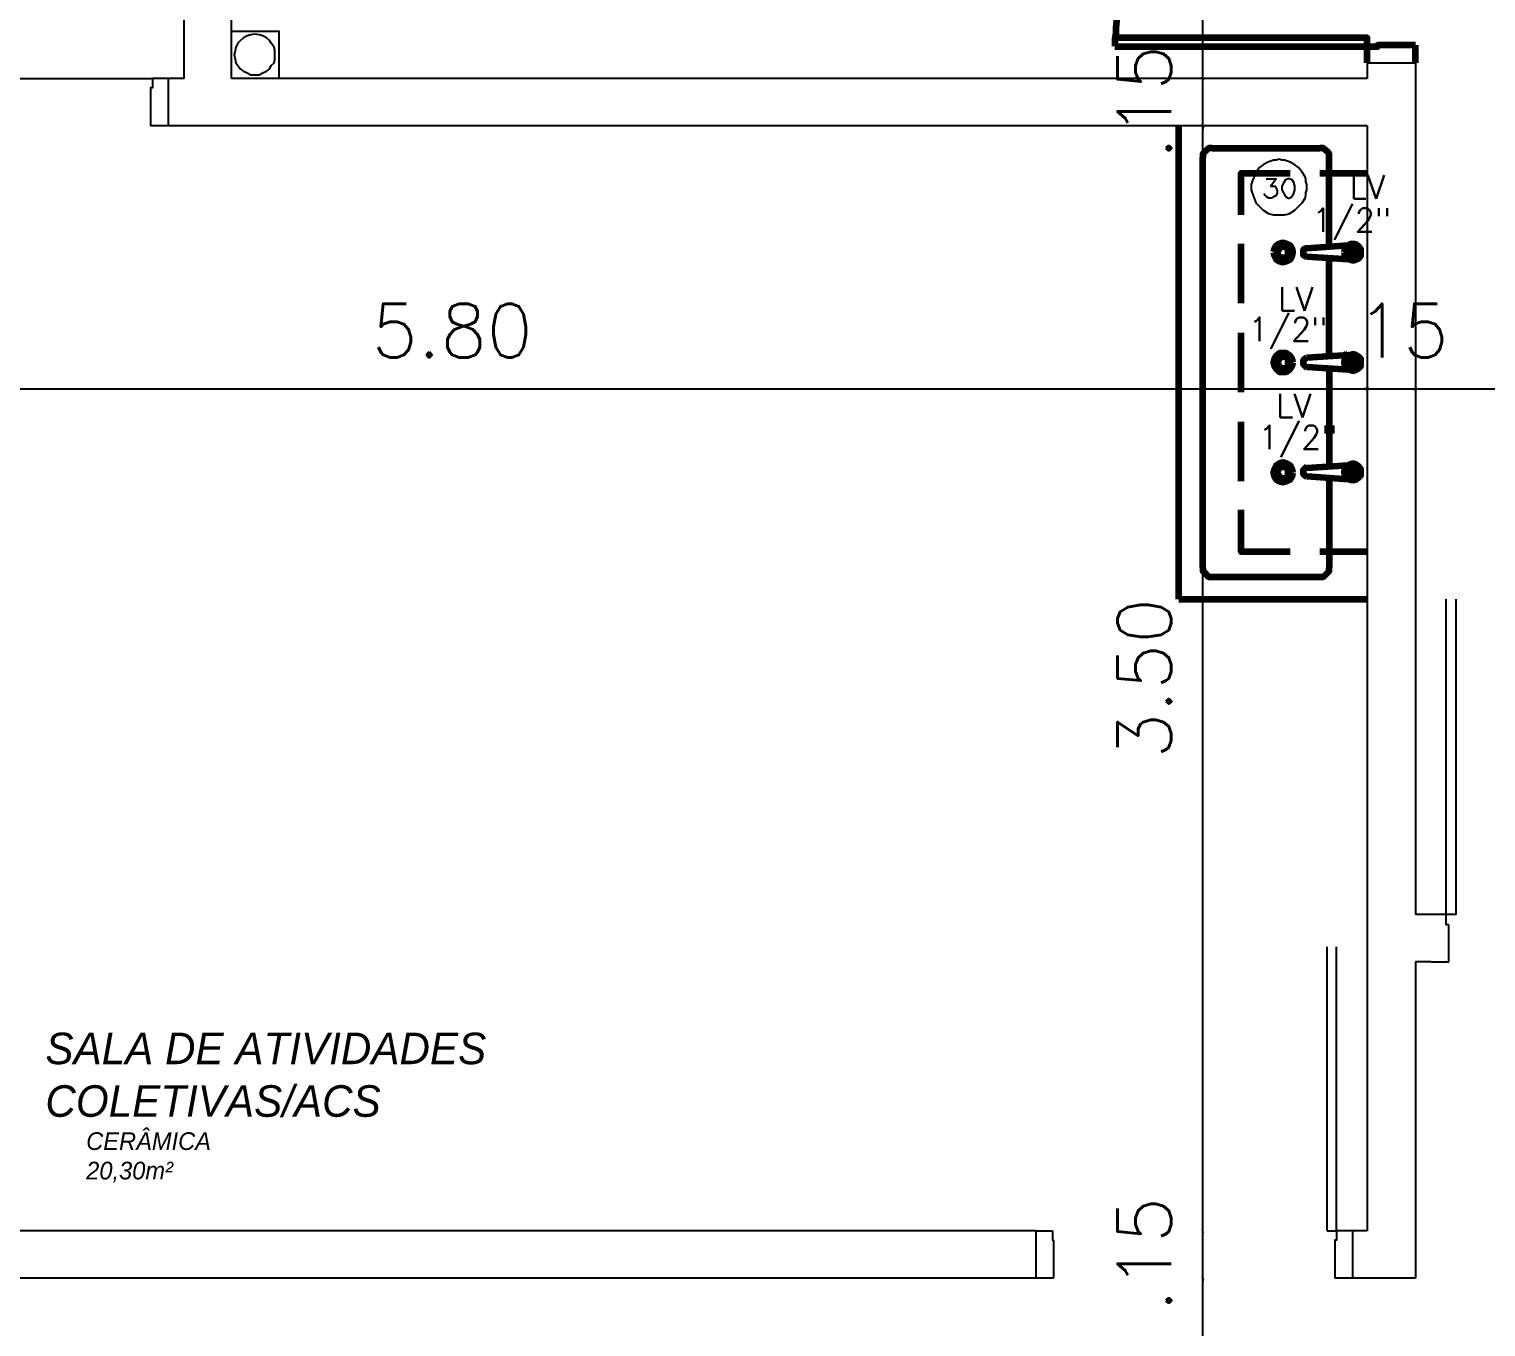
# Model space of a CAD drawing. Header units: millimetres. Extents: x 2273 to 2522, y 1034 to 1187.
# Drawn here: x 2481.88 to 2486.497, y 1110.625 to 1114.739 of the extents above; entities that cross this region are included whole.
import ezdxf

# ---------------------------------------------------------------- set-up
doc = ezdxf.new("R2010")
doc.units = ezdxf.units.MM
doc.layers.add('COTA', color=8, linetype='Continuous')
doc.layers.add('LAYER8', color=8, linetype='Continuous')
doc.layers.add('PAREDES', color=4, linetype='Continuous', lineweight=100)
doc.styles.add('Romans', font='romans.shx')
doc.styles.get("Standard").update_dxf_attribs({"font": 'arial.ttf'})
doc.dimstyles.new('COTA50', dxfattribs={"dimtxt": 0.17, "dimasz": 0.01, "dimexe": 0.05, "dimexo": 0.95, "dimgap": 0.1, "dimtad": 1, "dimzin": 4, "dimdsep": 46, "dimtxsty": 'Romans', "dimblk": 'ARCHTICK', "dimcen": -0.3, "dimdle": 0.05, "dimse1": 1, "dimse2": 1, "dimclrd": 2, "dimclre": 3, "dimclrt": 3, "dimadec": 0, "dimazin": 0, "dimtfac": 1, "dimtix": 1, "dimtmove": 2, "dimatfit": 1, "dimldrblk": 'USERTICK', "dimfxl": 0.05, "dimtolj": 1, "dimtzin": 4, "dimlwd": -1, "dimarcsym": 0})

# ---------------------------------------------------------------- blocks, each defined once
blk = doc.blocks.new('PIA')
at = {"layer": 'PAREDES', "color": 0, "linetype": 'Continuous'}
for points in [[(73.1534, 157.4363), (73.1534, 158.9363)], [(73.2593, 158.8657), (73.2475, 158.8657), (73.2387, 158.8569), (73.2299, 158.848), (73.2299, 158.8363)], [(73.2299, 157.5363), (73.2299, 158.8363)], [(73.2593, 158.8657), (73.6005, 158.8657)], [(73.6299, 158.8363), (73.6299, 158.848), (73.6211, 158.8569), (73.6123, 158.8657), (73.6005, 158.8657)], [(73.6299, 158.5539), (73.6299, 158.8363)], [(73.3505, 158.6539), (73.3505, 158.7863), (73.5064, 158.7863)], [(73.6005, 158.7863), (73.7505, 158.7863)], [(73.3505, 158.3745), (73.3505, 158.5627)], [(73.4534, 158.5363), (73.4564, 158.5245), (73.4623, 158.5127), (73.4711, 158.5069), (73.4828, 158.5039), (73.4946, 158.5069), (73.5064, 158.5127), (73.5123, 158.5245), (73.5152, 158.5363), (73.5123, 158.548), (73.5064, 158.5569), (73.4946, 158.5627), (73.4828, 158.5657), (73.4711, 158.5627), (73.4623, 158.5569), (73.4564, 158.548), (73.4534, 158.5363)], [(73.4652, 158.5363), (73.4681, 158.5275), (73.4711, 158.5216), (73.477, 158.5186), (73.4828, 158.5186), (73.4917, 158.5186), (73.4975, 158.5216), (73.5005, 158.5275), (73.5005, 158.5363), (73.5005, 158.5422), (73.4975, 158.548), (73.4917, 158.551), (73.4828, 158.5539), (73.477, 158.551), (73.4711, 158.548), (73.4681, 158.5422), (73.4652, 158.5363)], [(73.5593, 158.548), (73.5534, 158.548), (73.5475, 158.5422), (73.5475, 158.5363), (73.5475, 158.5275), (73.5534, 158.5245), (73.5593, 158.5216)], [(73.6917, 158.5569), (73.5593, 158.548)], [(73.677, 158.5363), (73.6799, 158.5245), (73.6858, 158.5157), (73.6946, 158.5127), (73.7034, 158.5098), (73.7152, 158.5127), (73.724, 158.5157), (73.7299, 158.5245), (73.7299, 158.5363), (73.7299, 158.5451), (73.724, 158.5539), (73.7152, 158.5598), (73.7034, 158.5627), (73.6946, 158.5598), (73.6858, 158.5539), (73.6799, 158.5451), (73.677, 158.5363)], [(73.6799, 158.551), (73.6917, 158.5451), (73.7034, 158.5422), (73.7152, 158.5451), (73.727, 158.551)], [(73.6917, 158.5127), (73.5593, 158.5216)], [(73.6299, 158.2039), (73.6299, 158.5186)], [(73.727, 158.5216), (73.7152, 158.5275), (73.7034, 158.5304), (73.6917, 158.5275), (73.6799, 158.5216)], [(73.6917, 158.5127), (73.6917, 158.5127)], [(73.3505, 158.0922), (73.3505, 158.2804)], [(73.5152, 158.1863), (73.5123, 158.198), (73.5064, 158.2069), (73.4946, 158.2157), (73.4828, 158.2157), (73.4711, 158.2157), (73.4623, 158.2069), (73.4564, 158.198), (73.4534, 158.1863), (73.4564, 158.1745), (73.4623, 158.1657), (73.4711, 158.1569), (73.4828, 158.1569), (73.4946, 158.1569), (73.5064, 158.1657), (73.5123, 158.1745), (73.5152, 158.1863)], [(73.5005, 158.1863), (73.5005, 158.1922), (73.4975, 158.198), (73.4917, 158.2039), (73.4828, 158.2039), (73.477, 158.2039), (73.4711, 158.198), (73.4681, 158.1922), (73.4652, 158.1863), (73.4681, 158.1804), (73.4711, 158.1745), (73.477, 158.1686), (73.4828, 158.1686), (73.4917, 158.1686), (73.4975, 158.1745), (73.5005, 158.1804), (73.5005, 158.1863)], [(73.5593, 158.201), (73.5534, 158.198), (73.5475, 158.1922), (73.5475, 158.1863), (73.5475, 158.1804), (73.5534, 158.1745), (73.5593, 158.1716)], [(73.6917, 158.2098), (73.5593, 158.201)], [(73.7299, 158.1863), (73.7299, 158.198), (73.724, 158.2039), (73.7152, 158.2098), (73.7034, 158.2127), (73.6946, 158.2098), (73.6858, 158.2039), (73.6799, 158.198), (73.677, 158.1863), (73.6799, 158.1745), (73.6858, 158.1686), (73.6946, 158.1627), (73.7034, 158.1598), (73.7152, 158.1627), (73.724, 158.1686), (73.7299, 158.1745), (73.7299, 158.1863)], [(73.6799, 158.201), (73.6917, 158.1951), (73.7034, 158.1951), (73.7152, 158.1951), (73.727, 158.201)], [(73.727, 158.1716), (73.7152, 158.1775), (73.7034, 158.1804), (73.6917, 158.1775), (73.6799, 158.1716)], [(73.6917, 158.2069), (73.6917, 158.2098)], [(73.6917, 158.1627), (73.5593, 158.1716)], [(73.6299, 158.1686), (73.6299, 157.8539)], [(73.3505, 157.8098), (73.3505, 157.998)], [(73.5152, 157.8363), (73.5123, 157.848), (73.5064, 157.8598), (73.4946, 157.8657), (73.4828, 157.8686), (73.4711, 157.8657), (73.4623, 157.8598), (73.4564, 157.848), (73.4534, 157.8363), (73.4564, 157.8245), (73.4623, 157.8157), (73.4711, 157.8098), (73.4828, 157.8069), (73.4946, 157.8098), (73.5064, 157.8157), (73.5123, 157.8245), (73.5152, 157.8363)], [(73.6917, 157.8598), (73.5593, 157.851)], [(73.7299, 157.8392), (73.7299, 157.848), (73.724, 157.8569), (73.7152, 157.8627), (73.7034, 157.8657), (73.6946, 157.8627), (73.6858, 157.8569), (73.6799, 157.848), (73.677, 157.8392), (73.6799, 157.8275), (73.6858, 157.8216), (73.6946, 157.8157), (73.7034, 157.8127), (73.7152, 157.8157), (73.724, 157.8216), (73.7299, 157.8275), (73.7299, 157.8392)], [(73.6917, 157.8598), (73.6917, 157.8598)], [(73.5005, 157.8363), (73.5005, 157.8451), (73.4975, 157.851), (73.4917, 157.8539), (73.4828, 157.8539), (73.477, 157.8539), (73.4711, 157.851), (73.4681, 157.8451), (73.4652, 157.8363), (73.4681, 157.8304), (73.4711, 157.8245), (73.477, 157.8216), (73.4828, 157.8186), (73.4917, 157.8216), (73.4975, 157.8245), (73.5005, 157.8304), (73.5005, 157.8363)], [(73.5593, 157.8539), (73.5534, 157.851), (73.5475, 157.8451), (73.5475, 157.8392), (73.5475, 157.8333), (73.5534, 157.8275), (73.5593, 157.8245)], [(73.6917, 157.8157), (73.5593, 157.8245)], [(73.6299, 157.8186), (73.6299, 157.5363)], [(73.6799, 157.8539), (73.6917, 157.8451), (73.7034, 157.8451), (73.7152, 157.8451), (73.727, 157.8539)], [(73.727, 157.8216), (73.7152, 157.8304), (73.7034, 157.8304), (73.6917, 157.8304), (73.6799, 157.8216)], [(73.5064, 157.5863), (73.3505, 157.5863), (73.3505, 157.7186)], [(73.7505, 157.5863), (73.6005, 157.5863)], [(73.2299, 157.5363), (73.2299, 157.5245), (73.2387, 157.5157), (73.2475, 157.5069), (73.2593, 157.5069)], [(73.6005, 157.5069), (73.6123, 157.5069), (73.6211, 157.5157), (73.6299, 157.5245), (73.6299, 157.5363)], [(73.2593, 157.5069), (73.6005, 157.5069)], [(73.1534, 157.4363), (73.7505, 157.4363)]]:
    blk.add_lwpolyline(points, dxfattribs=at)
blk = doc.blocks.new('GE')
at = {"layer": 'PAREDES', "color": 0, "linetype": 'Continuous'}
for points in [[(73.7505, 160.0363), (73.7505, 159.9863)], [(73.9034, 160.0363), (73.9034, 159.9804)], [(73.7505, 159.9863), (73.7299, 159.9863), (73.7093, 159.9863), (73.6887, 159.9863), (73.6681, 159.9833), (73.6475, 159.9804), (73.6299, 159.9775), (73.6093, 159.9745), (73.5887, 159.9716), (73.5711, 159.9657), (73.5505, 159.9627), (73.5328, 159.9569), (73.5123, 159.951), (73.4946, 159.9451), (73.477, 159.9392), (73.4564, 159.9304), (73.4387, 159.9245), (73.4211, 159.9157), (73.4034, 159.9098), (73.3858, 159.901), (73.3711, 159.8922), (73.3534, 159.8804), (73.3358, 159.8716), (73.3211, 159.8627), (73.3034, 159.851), (73.2887, 159.8392), (73.2711, 159.8275), (73.2564, 159.8157), (73.2417, 159.8039), (73.227, 159.7922), (73.2123, 159.7804), (73.2005, 159.7657), (73.1858, 159.7539), (73.1711, 159.7392), (73.1593, 159.7245), (73.1475, 159.7098), (73.1328, 159.6951), (73.1211, 159.6804), (73.1093, 159.6657), (73.0975, 159.651), (73.0887, 159.6363), (73.077, 159.6186), (73.0681, 159.601), (73.0564, 159.5863), (73.0475, 159.5686), (73.0387, 159.551), (73.0299, 159.5333), (73.0211, 159.5157), (73.0152, 159.498), (73.0064, 159.4804), (73.0005, 159.4627), (72.9946, 159.4451), (72.9858, 159.4245), (72.9828, 159.4069), (72.977, 159.3863), (72.9711, 159.3686), (72.9681, 159.348), (72.9652, 159.3304), (72.9593, 159.3098), (72.9564, 159.2892), (72.9564, 159.2686), (72.9534, 159.248), (72.9534, 159.2304), (72.9505, 159.2098), (72.9505, 159.1892)], [(73.9034, 159.9804), (73.7828, 159.9804), (73.7828, 159.9863), (73.7505, 159.9863)], [(73.9034, 159.1922), (73.7828, 159.1922), (73.7828, 159.1863), (73.7505, 159.1863), (73.7505, 159.2157), (72.9505, 159.2157)], [(73.7505, 159.1863), (72.9505, 159.1863)], [(73.7505, 159.1363), (73.7505, 159.1863)], [(73.9034, 159.1363), (73.9034, 159.1922)]]:
    blk.add_lwpolyline(points, dxfattribs=at)
blk = doc.blocks.new('_ArchTick')
at = {"color": 0, "linetype": 'ByBlock', "const_width": 0.15}
blk.add_lwpolyline([(-0.5, -0.5), (0.5, 0.5)], dxfattribs=at)
blk = doc.blocks.new('*D141')
at = {"color": 2, "transparency": 16777216}
blk.add_line((2485.6, 1108.7291), (2485.6, 1110.8291), dxfattribs=at)
at = {"layer": 'Defpoints', "color": 0, "transparency": 16777216}
for p in [(2483.8453, 1110.7791), (2485.6, 1110.7791), (2484.9482, 1108.7791)]:
    blk.add_point(p, dxfattribs=at)
at = {"color": 2, "transparency": 16777216, "xscale": 0.01, "yscale": 0.01, "zscale": 0.01}
for p, rotation in [((2485.6, 1110.7791), 90), ((2485.6, 1108.7791), 270)]:
    blk.add_blockref('_ArchTick', p, dxfattribs=dict(at, rotation=rotation))
at = {"color": 3, "transparency": 16777216, "insert": (2485.415, 1109.7791), "char_height": 0.17, "attachment_point": 5, "rotation": 90, "style": 'Romans'}
blk.add_mtext('\\A1;2.00', dxfattribs=at)
blk = doc.blocks.new('USERTICK')
at = {"layer": 'COTA', "color": 0}
for p, q in [((-1, 0), (1, 0)), ((0, 1), (0, -1))]:
    blk.add_line(p, q, dxfattribs=at)
blk.add_circle((0, 0), 0.25, dxfattribs=at)
blk = doc.blocks.new('*D142')
at = {"color": 2, "transparency": 16777216}
for p, q in [((2485.6, 1110.9291), (2485.6, 1110.9391)), ((2485.6, 1110.7791), (2485.6, 1110.9291)), ((2485.6, 1110.7791), (2485.6, 1110.7691))]:
    blk.add_line(p, q, dxfattribs=at)
at = {"layer": 'Defpoints', "color": 0, "transparency": 16777216}
for p in [(2483.8453, 1110.9291), (2485.6, 1110.9291), (2483.8453, 1110.7791)]:
    blk.add_point(p, dxfattribs=at)
at = {"color": 2, "transparency": 16777216, "xscale": 0.01, "yscale": 0.01, "zscale": 0.01}
for p, rotation in [((2485.6, 1110.9291), 270), ((2485.6, 1110.7791), 90)]:
    blk.add_blockref('_ArchTick', p, dxfattribs=dict(at, rotation=rotation))
at = {"color": 3, "transparency": 16777216, "insert": (2485.415, 1110.8541), "char_height": 0.17, "attachment_point": 5, "rotation": 90, "style": 'Romans'}
blk.add_mtext('\\A1;.15', dxfattribs=at)
blk = doc.blocks.new('*D143')
at = {"color": 2, "transparency": 16777216}
blk.add_line((2485.6, 1110.8791), (2485.6, 1114.482), dxfattribs=at)
at = {"layer": 'Defpoints', "color": 0, "transparency": 16777216}
for p in [(2484.8953, 1114.432), (2485.6, 1114.432), (2483.8453, 1110.9291)]:
    blk.add_point(p, dxfattribs=at)
at = {"color": 2, "transparency": 16777216, "xscale": 0.01, "yscale": 0.01, "zscale": 0.01}
for p, rotation in [((2485.6, 1114.432), 90), ((2485.6, 1110.9291), 270)]:
    blk.add_blockref('_ArchTick', p, dxfattribs=dict(at, rotation=rotation))
at = {"color": 3, "transparency": 16777216, "insert": (2485.415, 1112.6806), "char_height": 0.17, "attachment_point": 5, "rotation": 90, "style": 'Romans'}
blk.add_mtext('\\A1;3.50', dxfattribs=at)
blk = doc.blocks.new('*D144')
at = {"color": 2, "transparency": 16777216}
for p, q in [((2485.6, 1114.582), (2485.6, 1114.592)), ((2485.6, 1114.432), (2485.6, 1114.582)), ((2485.6, 1114.432), (2485.6, 1114.422))]:
    blk.add_line(p, q, dxfattribs=at)
at = {"layer": 'Defpoints', "color": 0, "transparency": 16777216}
for p in [(2484.8953, 1114.582), (2485.6, 1114.582), (2484.8953, 1114.432)]:
    blk.add_point(p, dxfattribs=at)
at = {"color": 2, "transparency": 16777216, "xscale": 0.01, "yscale": 0.01, "zscale": 0.01}
for p, rotation in [((2485.6, 1114.582), 270), ((2485.6, 1114.432), 90)]:
    blk.add_blockref('_ArchTick', p, dxfattribs=dict(at, rotation=rotation))
at = {"color": 3, "transparency": 16777216, "insert": (2485.415, 1114.507), "char_height": 0.17, "attachment_point": 5, "rotation": 90, "style": 'Romans'}
blk.add_mtext('\\A1;.15', dxfattribs=at)
blk = doc.blocks.new('*D145')
at = {"color": 2, "transparency": 16777216}
blk.add_line((2485.6, 1114.532), (2485.6, 1116.032), dxfattribs=at)
at = {"layer": 'Defpoints', "color": 0, "transparency": 16777216}
for p in [(2484.8953, 1115.982), (2485.6, 1115.982), (2484.8953, 1114.582)]:
    blk.add_point(p, dxfattribs=at)
at = {"color": 2, "transparency": 16777216, "xscale": 0.01, "yscale": 0.01, "zscale": 0.01}
for p, rotation in [((2485.6, 1115.982), 90), ((2485.6, 1114.582), 270)]:
    blk.add_blockref('_ArchTick', p, dxfattribs=dict(at, rotation=rotation))
at = {"color": 3, "transparency": 16777216, "insert": (2485.415, 1115.282), "char_height": 0.17, "attachment_point": 5, "rotation": 90, "style": 'Romans'}
blk.add_mtext('\\A1;1.40', dxfattribs=at)
blk = doc.blocks.new('*D158')
at = {"color": 2, "transparency": 16777216}
blk.add_line((2480.2711, 1113.598), (2486.1711, 1113.598), dxfattribs=at)
at = {"layer": 'Defpoints', "color": 0, "transparency": 16777216}
for p in [(2480.3211, 1114.432), (2486.1211, 1114.432), (2486.1211, 1113.598)]:
    blk.add_point(p, dxfattribs=at)
at = {"color": 2, "transparency": 16777216, "xscale": 0.01, "yscale": 0.01, "zscale": 0.01, "rotation": 180}
blk.add_blockref('_ArchTick', (2480.3211, 1113.598), dxfattribs=at)
at = {"color": 2, "transparency": 16777216, "xscale": 0.01, "yscale": 0.01, "zscale": 0.01}
blk.add_blockref('_ArchTick', (2486.1211, 1113.598), dxfattribs=at)
at = {"color": 3, "transparency": 16777216, "insert": (2483.2211, 1113.783), "char_height": 0.17, "attachment_point": 5, "style": 'Romans'}
blk.add_mtext('\\A1;5.80', dxfattribs=at)
blk = doc.blocks.new('*D159')
at = {"color": 2, "transparency": 16777216}
for p, q in [((2486.1211, 1113.598), (2486.1111, 1113.598)), ((2486.1211, 1113.598), (2486.274, 1113.598)), ((2486.274, 1113.598), (2486.284, 1113.598))]:
    blk.add_line(p, q, dxfattribs=at)
at = {"layer": 'Defpoints', "color": 0, "transparency": 16777216}
for p in [(2486.274, 1114.632), (2486.1211, 1114.432), (2486.274, 1113.598)]:
    blk.add_point(p, dxfattribs=at)
at = {"color": 2, "transparency": 16777216, "xscale": 0.01, "yscale": 0.01, "zscale": 0.01}
blk.add_blockref('_ArchTick', (2486.1211, 1113.598), dxfattribs=at)
at = {"color": 2, "transparency": 16777216, "xscale": 0.01, "yscale": 0.01, "zscale": 0.01, "rotation": 180}
blk.add_blockref('_ArchTick', (2486.274, 1113.598), dxfattribs=at)
at = {"color": 3, "transparency": 16777216, "insert": (2486.1976, 1113.783), "char_height": 0.17, "attachment_point": 5, "style": 'Romans'}
blk.add_mtext('\\A1;.15', dxfattribs=at)
blk = doc.blocks.new('*D160')
at = {"color": 2, "transparency": 16777216}
blk.add_line((2486.224, 1113.598), (2487.524, 1113.598), dxfattribs=at)
at = {"layer": 'Defpoints', "color": 0, "transparency": 16777216}
for p in [(2486.274, 1114.632), (2487.474, 1114.582), (2487.474, 1113.598)]:
    blk.add_point(p, dxfattribs=at)
at = {"color": 2, "transparency": 16777216, "xscale": 0.01, "yscale": 0.01, "zscale": 0.01, "rotation": 180}
blk.add_blockref('_ArchTick', (2486.274, 1113.598), dxfattribs=at)
at = {"color": 2, "transparency": 16777216, "xscale": 0.01, "yscale": 0.01, "zscale": 0.01}
blk.add_blockref('_ArchTick', (2487.474, 1113.598), dxfattribs=at)
at = {"color": 3, "transparency": 16777216, "insert": (2486.874, 1113.783), "char_height": 0.17, "attachment_point": 5, "style": 'Romans'}
blk.add_mtext('\\A1;1.20', dxfattribs=at)
blk = doc.blocks.new('*D175')
at = {"color": 2, "transparency": 16777216}
blk.add_line((2491.0634, 1108.7291), (2491.0634, 1110.8291), dxfattribs=at)
at = {"layer": 'Defpoints', "color": 0, "transparency": 16777216}
for p in [(2482.6404, 1110.7791), (2491.0634, 1110.7791), (2483.1904, 1108.7791)]:
    blk.add_point(p, dxfattribs=at)
at = {"color": 2, "transparency": 16777216, "xscale": 0.01, "yscale": 0.01, "zscale": 0.01}
for p, rotation in [((2491.0634, 1110.7791), 90), ((2491.0634, 1108.7791), 270)]:
    blk.add_blockref('_ArchTick', p, dxfattribs=dict(at, rotation=rotation))
at = {"color": 3, "transparency": 16777216, "insert": (2490.8784, 1109.7791), "char_height": 0.17, "attachment_point": 5, "rotation": 90, "style": 'Romans'}
blk.add_mtext('\\A1;2.00', dxfattribs=at)
blk = doc.blocks.new('*D177')
at = {"color": 2, "transparency": 16777216}
blk.add_line((2491.0634, 1110.8791), (2491.0634, 1114.482), dxfattribs=at)
at = {"layer": 'Defpoints', "color": 0, "transparency": 16777216}
for p in [(2482.4904, 1114.432), (2491.0634, 1114.432), (2482.4904, 1110.9291)]:
    blk.add_point(p, dxfattribs=at)
at = {"color": 2, "transparency": 16777216, "xscale": 0.01, "yscale": 0.01, "zscale": 0.01}
for p, rotation in [((2491.0634, 1114.432), 90), ((2491.0634, 1110.9291), 270)]:
    blk.add_blockref('_ArchTick', p, dxfattribs=dict(at, rotation=rotation))
at = {"color": 3, "transparency": 16777216, "insert": (2490.8784, 1112.6806), "char_height": 0.17, "attachment_point": 5, "rotation": 90, "style": 'Romans'}
blk.add_mtext('\\A1;3.50', dxfattribs=at)
blk = doc.blocks.new('*D178')
at = {"color": 2, "transparency": 16777216}
for p, q in [((2491.0634, 1114.582), (2491.0634, 1114.592)), ((2491.0634, 1114.432), (2491.0634, 1114.582)), ((2491.0634, 1114.432), (2491.0634, 1114.422))]:
    blk.add_line(p, q, dxfattribs=at)
at = {"layer": 'Defpoints', "color": 0, "transparency": 16777216}
for p in [(2487.3433, 1114.582), (2491.0634, 1114.582), (2482.4904, 1114.432)]:
    blk.add_point(p, dxfattribs=at)
at = {"color": 2, "transparency": 16777216, "xscale": 0.01, "yscale": 0.01, "zscale": 0.01}
for p, rotation in [((2491.0634, 1114.582), 270), ((2491.0634, 1114.432), 90)]:
    blk.add_blockref('_ArchTick', p, dxfattribs=dict(at, rotation=rotation))
at = {"color": 3, "transparency": 16777216, "insert": (2490.8784, 1114.507), "char_height": 0.17, "attachment_point": 5, "rotation": 90, "style": 'Romans'}
blk.add_mtext('\\A1;.15', dxfattribs=at)
blk = doc.blocks.new('*D179')
at = {"color": 2, "transparency": 16777216}
blk.add_line((2491.0634, 1114.532), (2491.0634, 1116.782), dxfattribs=at)
at = {"layer": 'Defpoints', "color": 0, "transparency": 16777216}
for p in [(2484.0404, 1116.732), (2491.0634, 1116.732), (2487.3433, 1114.582)]:
    blk.add_point(p, dxfattribs=at)
at = {"color": 2, "transparency": 16777216, "xscale": 0.01, "yscale": 0.01, "zscale": 0.01}
for p, rotation in [((2491.0634, 1116.732), 90), ((2491.0634, 1114.582), 270)]:
    blk.add_blockref('_ArchTick', p, dxfattribs=dict(at, rotation=rotation))
at = {"color": 3, "transparency": 16777216, "insert": (2490.8784, 1115.657), "char_height": 0.17, "attachment_point": 5, "rotation": 90, "style": 'Romans'}
blk.add_mtext('\\A1;2.15', dxfattribs=at)
blk = doc.blocks.new('*D183')
at = {"color": 2, "transparency": 16777216}
for p, q in [((2488.3003, 1110.9291), (2488.3003, 1110.9391)), ((2488.3003, 1110.7791), (2488.3003, 1110.9291)), ((2488.3003, 1110.7791), (2488.3003, 1110.7691))]:
    blk.add_line(p, q, dxfattribs=at)
at = {"layer": 'Defpoints', "color": 0, "transparency": 16777216}
for p in [(2466.3825, 1110.9291), (2488.3003, 1110.9291), (2466.5825, 1110.7791)]:
    blk.add_point(p, dxfattribs=at)
at = {"color": 2, "transparency": 16777216, "xscale": 0.01, "yscale": 0.01, "zscale": 0.01}
for p, rotation in [((2488.3003, 1110.9291), 270), ((2488.3003, 1110.7791), 90)]:
    blk.add_blockref('_ArchTick', p, dxfattribs=dict(at, rotation=rotation))
at = {"color": 3, "transparency": 16777216, "insert": (2488.1153, 1110.8541), "char_height": 0.17, "attachment_point": 5, "rotation": 90, "style": 'Romans'}
blk.add_mtext('\\A1;.15', dxfattribs=at)
blk = doc.blocks.new('*D184')
at = {"color": 2, "transparency": 16777216}
blk.add_line((2488.3003, 1110.8791), (2488.3003, 1114.632), dxfattribs=at)
at = {"layer": 'Defpoints', "color": 0, "transparency": 16777216}
for p in [(2473.9884, 1114.582), (2488.3003, 1114.582), (2466.3825, 1110.9291)]:
    blk.add_point(p, dxfattribs=at)
at = {"color": 2, "transparency": 16777216, "xscale": 0.01, "yscale": 0.01, "zscale": 0.01}
for p, rotation in [((2488.3003, 1114.582), 90), ((2488.3003, 1110.9291), 270)]:
    blk.add_blockref('_ArchTick', p, dxfattribs=dict(at, rotation=rotation))
at = {"color": 3, "transparency": 16777216, "insert": (2488.1153, 1112.7556), "char_height": 0.17, "attachment_point": 5, "rotation": 90, "style": 'Romans'}
blk.add_mtext('\\A1;3.65', dxfattribs=at)
blk = doc.blocks.new('*D185')
at = {"color": 2, "transparency": 16777216}
blk.add_line((2488.3003, 1114.532), (2488.3003, 1116.132), dxfattribs=at)
at = {"layer": 'Defpoints', "color": 0, "transparency": 16777216}
for p in [(2466.9325, 1116.082), (2488.3003, 1116.082), (2473.9884, 1114.582)]:
    blk.add_point(p, dxfattribs=at)
at = {"color": 2, "transparency": 16777216, "xscale": 0.01, "yscale": 0.01, "zscale": 0.01}
for p, rotation in [((2488.3003, 1116.082), 90), ((2488.3003, 1114.582), 270)]:
    blk.add_blockref('_ArchTick', p, dxfattribs=dict(at, rotation=rotation))
at = {"color": 3, "transparency": 16777216, "insert": (2488.1153, 1115.332), "char_height": 0.17, "attachment_point": 5, "rotation": 90, "style": 'Romans'}
blk.add_mtext('\\A1;1.50', dxfattribs=at)
blk = doc.blocks.new('*D212')
at = {"color": 2, "transparency": 16777216}
for p, q in [((2494.4811, 1110.9291), (2494.4811, 1110.9391)), ((2494.4811, 1110.7791), (2494.4811, 1110.9291)), ((2494.4811, 1110.7791), (2494.4811, 1110.7691))]:
    blk.add_line(p, q, dxfattribs=at)
at = {"layer": 'Defpoints', "color": 0, "transparency": 16777216}
for p in [(2482.0091, 1110.9291), (2494.4811, 1110.9291), (2482.1591, 1110.7791)]:
    blk.add_point(p, dxfattribs=at)
at = {"color": 2, "transparency": 16777216, "xscale": 0.01, "yscale": 0.01, "zscale": 0.01}
for p, rotation in [((2494.4811, 1110.9291), 270), ((2494.4811, 1110.7791), 90)]:
    blk.add_blockref('_ArchTick', p, dxfattribs=dict(at, rotation=rotation))
at = {"color": 3, "transparency": 16777216, "insert": (2494.2961, 1110.8541), "char_height": 0.17, "attachment_point": 5, "rotation": 90, "style": 'Romans'}
blk.add_mtext('\\A1;.15', dxfattribs=at)
blk = doc.blocks.new('*D213')
at = {"color": 2, "transparency": 16777216}
blk.add_line((2494.4811, 1110.8791), (2494.4811, 1112.432), dxfattribs=at)
at = {"layer": 'Defpoints', "color": 0, "transparency": 16777216}
for p in [(2482.0091, 1112.382), (2494.4811, 1112.382), (2482.0091, 1110.9291)]:
    blk.add_point(p, dxfattribs=at)
at = {"color": 2, "transparency": 16777216, "xscale": 0.01, "yscale": 0.01, "zscale": 0.01}
for p, rotation in [((2494.4811, 1112.382), 90), ((2494.4811, 1110.9291), 270)]:
    blk.add_blockref('_ArchTick', p, dxfattribs=dict(at, rotation=rotation))
at = {"color": 3, "transparency": 16777216, "insert": (2494.2961, 1111.6556), "char_height": 0.17, "attachment_point": 5, "rotation": 90, "style": 'Romans'}
blk.add_mtext('\\A1;1.45', dxfattribs=at)
blk = doc.blocks.new('*D214')
at = {"color": 2, "transparency": 16777216}
for p, q in [((2494.4811, 1112.532), (2494.4811, 1112.542)), ((2494.4811, 1112.382), (2494.4811, 1112.532)), ((2494.4811, 1112.382), (2494.4811, 1112.372))]:
    blk.add_line(p, q, dxfattribs=at)
at = {"layer": 'Defpoints', "color": 0, "transparency": 16777216}
for p in [(2482.0091, 1112.532), (2494.4811, 1112.532), (2482.0091, 1112.382)]:
    blk.add_point(p, dxfattribs=at)
at = {"color": 2, "transparency": 16777216, "xscale": 0.01, "yscale": 0.01, "zscale": 0.01}
for p, rotation in [((2494.4811, 1112.532), 270), ((2494.4811, 1112.382), 90)]:
    blk.add_blockref('_ArchTick', p, dxfattribs=dict(at, rotation=rotation))
at = {"color": 3, "transparency": 16777216, "insert": (2494.2961, 1112.457), "char_height": 0.17, "attachment_point": 5, "rotation": 90, "style": 'Romans'}
blk.add_mtext('\\A1;.15', dxfattribs=at)
blk = doc.blocks.new('*D215')
at = {"color": 2, "transparency": 16777216}
blk.add_line((2494.4811, 1112.482), (2494.4811, 1114.482), dxfattribs=at)
at = {"layer": 'Defpoints', "color": 0, "transparency": 16777216}
for p in [(2484.9562, 1114.432), (2494.4811, 1114.432), (2482.0091, 1112.532)]:
    blk.add_point(p, dxfattribs=at)
at = {"color": 2, "transparency": 16777216, "xscale": 0.01, "yscale": 0.01, "zscale": 0.01}
for p, rotation in [((2494.4811, 1114.432), 90), ((2494.4811, 1112.532), 270)]:
    blk.add_blockref('_ArchTick', p, dxfattribs=dict(at, rotation=rotation))
at = {"color": 3, "transparency": 16777216, "insert": (2494.2961, 1113.482), "char_height": 0.17, "attachment_point": 5, "rotation": 90, "style": 'Romans'}
blk.add_mtext('\\A1;1.90', dxfattribs=at)
blk = doc.blocks.new('*D216')
at = {"color": 2, "transparency": 16777216}
for p, q in [((2494.4811, 1114.582), (2494.4811, 1114.592)), ((2494.4811, 1114.432), (2494.4811, 1114.582)), ((2494.4811, 1114.432), (2494.4811, 1114.422))]:
    blk.add_line(p, q, dxfattribs=at)
at = {"layer": 'Defpoints', "color": 0, "transparency": 16777216}
for p in [(2485.1091, 1114.582), (2494.4811, 1114.582), (2484.9562, 1114.432)]:
    blk.add_point(p, dxfattribs=at)
at = {"color": 2, "transparency": 16777216, "xscale": 0.01, "yscale": 0.01, "zscale": 0.01}
for p, rotation in [((2494.4811, 1114.582), 270), ((2494.4811, 1114.432), 90)]:
    blk.add_blockref('_ArchTick', p, dxfattribs=dict(at, rotation=rotation))
at = {"color": 3, "transparency": 16777216, "insert": (2494.2961, 1114.507), "char_height": 0.17, "attachment_point": 5, "rotation": 90, "style": 'Romans'}
blk.add_mtext('\\A1;.15', dxfattribs=at)
blk = doc.blocks.new('*D218')
at = {"color": 2, "transparency": 16777216}
blk.add_line((2481.8226, 1114.482), (2481.8226, 1110.8791), dxfattribs=at)
at = {"layer": 'Defpoints', "color": 0, "transparency": 16777216}
for p in [(2482.8039, 1114.432), (2481.8226, 1110.9291), (2482.8039, 1110.9291)]:
    blk.add_point(p, dxfattribs=at)
at = {"color": 2, "transparency": 16777216, "xscale": 0.01, "yscale": 0.01, "zscale": 0.01}
for p, rotation in [((2481.8226, 1114.432), 90), ((2481.8226, 1110.9291), 270)]:
    blk.add_blockref('_ArchTick', p, dxfattribs=dict(at, rotation=rotation))
at = {"color": 3, "transparency": 16777216, "insert": (2481.6376, 1112.6806), "char_height": 0.17, "attachment_point": 5, "rotation": 90, "style": 'Romans'}
blk.add_mtext('\\A1;3.50', dxfattribs=at)

msp = doc.modelspace()

# ---------------------------------------------------------------- linework, layer by layer
at = {"color": 0, "linetype": 'ByBlock'}
msp.add_line((2486.324, 1111.782), (2486.3799, 1111.782), dxfattribs=at)
at = {"layer": 'LAYER8'}
msp.add_line((2480.4711, 1114.582), (2482.2711, 1114.582), dxfattribs=at)
at = {"layer": 'LAYER8', "linetype": 'Continuous'}
for p, q in [((2485.0711, 1110.9291), (2485.124, 1110.9291)), ((2486.074, 1110.9291), (2486.024, 1110.9291)), ((2485.127, 1110.7791), (2485.0711, 1110.7791)), ((2486.074, 1110.7791), (2486.0182, 1110.7791))]:
    msp.add_line(p, q, dxfattribs=at)
for points in [[(2482.3711, 1114.582), (2482.3711, 1117.682)], [(2482.5211, 1114.582), (2482.5211, 1115.982)], [(2486.1211, 1114.632), (2486.1211, 1114.582)], [(2486.1211, 1114.632), (2486.274, 1114.632)], [(2486.274, 1114.632), (2486.274, 1111.932)], [(2482.3211, 1114.582), (2482.2711, 1114.582)], [(2482.3711, 1114.582), (2482.3211, 1114.582)], [(2482.3211, 1114.582), (2482.3211, 1114.432)], [(2486.1211, 1114.582), (2482.5211, 1114.582)], [(2482.3211, 1114.432), (2482.2652, 1114.432)], [(2486.1211, 1114.432), (2482.3211, 1114.432)], [(2486.1211, 1114.432), (2486.1211, 1110.9291)], [(2486.324, 1111.932), (2486.274, 1111.932)], [(2485.9946, 1110.9291), (2485.9946, 1111.8291)], [(2486.024, 1110.9291), (2486.024, 1111.8291)], [(2486.274, 1111.782), (2486.274, 1110.7791)], [(2486.324, 1111.782), (2486.274, 1111.782)], [(2485.0711, 1110.9291), (2480.3211, 1110.9291)], [(2485.0711, 1110.9291), (2485.0711, 1110.7791)], [(2485.124, 1110.9291), (2485.124, 1110.8997), (2485.127, 1110.8997), (2485.127, 1110.7791)], [(2485.9946, 1110.9291), (2486.024, 1110.9291), (2486.024, 1110.8997), (2486.0182, 1110.8997), (2486.0182, 1110.7791)], [(2486.1211, 1110.9291), (2486.074, 1110.9291)], [(2486.074, 1110.9291), (2486.074, 1110.7791)], [(2485.0711, 1110.7791), (2480.1182, 1110.7791)], [(2486.274, 1110.7791), (2486.074, 1110.7791)]]:
    msp.add_lwpolyline(points, dxfattribs=at)
at = {"layer": 'LAYER8', "color": 0, "linetype": 'Continuous'}
for points in [[(2482.5211, 1114.732), (2482.6711, 1114.732), (2482.6711, 1114.582)], [(2482.5946, 1114.7232), (2482.5829, 1114.7203), (2482.5711, 1114.7173), (2482.5593, 1114.7114), (2482.5505, 1114.7026), (2482.5417, 1114.6938), (2482.5358, 1114.682), (2482.5329, 1114.6703), (2482.5299, 1114.6585), (2482.5329, 1114.6438), (2482.5358, 1114.632), (2482.5417, 1114.6232), (2482.5505, 1114.6114), (2482.5593, 1114.6056), (2482.5711, 1114.5997), (2482.5829, 1114.5938), (2482.5946, 1114.5938), (2482.6093, 1114.5938), (2482.6211, 1114.5997), (2482.6329, 1114.6056), (2482.6417, 1114.6114), (2482.6476, 1114.6232), (2482.6564, 1114.632), (2482.6593, 1114.6438), (2482.6593, 1114.6585), (2482.6593, 1114.6703), (2482.6564, 1114.682), (2482.6476, 1114.6938), (2482.6417, 1114.7026), (2482.6329, 1114.7114), (2482.6211, 1114.7173), (2482.6093, 1114.7203), (2482.5946, 1114.7232)], [(2482.2417, 1114.582), (2482.2711, 1114.582), (2482.2711, 1114.5526), (2482.2652, 1114.5526), (2482.2652, 1114.432)], [(2485.8417, 1114.3262), (2485.8329, 1114.3232), (2485.824, 1114.3232), (2485.8152, 1114.3203), (2485.8064, 1114.3173), (2485.7917, 1114.3085), (2485.7799, 1114.2997), (2485.7682, 1114.285), (2485.7623, 1114.2703), (2485.7593, 1114.2644), (2485.7564, 1114.2556), (2485.7535, 1114.2467), (2485.7535, 1114.2379), (2485.7535, 1114.2291), (2485.7564, 1114.2203), (2485.7593, 1114.2114), (2485.7623, 1114.2026), (2485.7682, 1114.1879), (2485.7799, 1114.1762), (2485.7917, 1114.1644), (2485.8064, 1114.1556), (2485.8152, 1114.1526), (2485.824, 1114.1497), (2485.8329, 1114.1497), (2485.8417, 1114.1497), (2485.8505, 1114.1497), (2485.8593, 1114.1497), (2485.8682, 1114.1526), (2485.877, 1114.1556), (2485.8917, 1114.1644), (2485.9035, 1114.1762), (2485.9152, 1114.1879), (2485.924, 1114.2026), (2485.927, 1114.2114), (2485.927, 1114.2203), (2485.9299, 1114.2291), (2485.9299, 1114.2379), (2485.9299, 1114.2467), (2485.927, 1114.2556), (2485.927, 1114.2644), (2485.924, 1114.2703), (2485.9152, 1114.285), (2485.9035, 1114.2997), (2485.8917, 1114.3085), (2485.877, 1114.3173), (2485.8682, 1114.3203), (2485.8593, 1114.3232), (2485.8505, 1114.3232), (2485.8417, 1114.3262)], [(2485.8005, 1114.2644), (2485.8329, 1114.2644), (2485.8152, 1114.2409), (2485.824, 1114.2409), (2485.8299, 1114.2409), (2485.8329, 1114.235), (2485.8358, 1114.2262), (2485.8358, 1114.2203), (2485.8329, 1114.2114), (2485.827, 1114.2085), (2485.8182, 1114.2026), (2485.8093, 1114.2026), (2485.8005, 1114.2085), (2485.7976, 1114.2114), (2485.7946, 1114.2173)], [(2485.8711, 1114.2644), (2485.8623, 1114.2614), (2485.8564, 1114.2526), (2485.8505, 1114.2409), (2485.8505, 1114.2291), (2485.8564, 1114.2173), (2485.8623, 1114.2085), (2485.8711, 1114.2026), (2485.874, 1114.2026), (2485.8829, 1114.2085), (2485.8888, 1114.2173), (2485.8917, 1114.2291), (2485.8917, 1114.2409), (2485.8888, 1114.2526), (2485.8829, 1114.2614), (2485.874, 1114.2644), (2485.8711, 1114.2644)], [(2486.4035, 1111.932), (2486.3711, 1111.932), (2486.3711, 1112.932)], [(2486.4035, 1111.932), (2486.4035, 1112.932)], [(2486.3799, 1111.8997), (2486.3711, 1111.8997), (2486.3711, 1111.932), (2486.324, 1111.932)], [(2486.3799, 1111.782), (2486.3799, 1111.8997)]]:
    msp.add_lwpolyline(points, dxfattribs=at)

# ---------------------------------------------------------------- block references
at = {"linetype": 'ByBlock'}
msp.add_blockref('GE', (2412.3706, 955.4958), dxfattribs=at)
at = {"layer": 'LAYER8', "linetype": 'ByBlock'}
msp.add_blockref('PIA', (2412.3706, 955.4958), dxfattribs=at)
msp.add_blockref('PIA', (2412.3706, 955.4958), dxfattribs=at)

# ---------------------------------------------------------------- texts
at = {"color": 3, "style": 'Romans'}
for s, p in [('LV', (2486.0657, 1114.2004)), ('1/2"', (2485.9463, 1114.0958)), ('LV', (2485.8389, 1113.8455)), ('1/2"', (2485.7444, 1113.7499)), ('LV', (2485.8325, 1113.5074)), ('1/2"', (2485.7764, 1113.4073))]:
    msp.add_text(s, height=0.075, dxfattribs=at).set_placement(p)
at = {"layer": 'LAYER8', "color": 0, "linetype": 'Continuous', "width": 1.591519, "attachment_point": 1}
for s, insert, char_height in [('{\\fHarlow Solid Italic|b0|i0|c0|p82;SALA DE ATIVIDADES \\PCOLETIVAS/ACS}', (2481.9318, 1111.5574), 0.1), ('{\\fHarlow Solid Italic|b0|i0|c0|p82;CERÂMICA\\P20,30m²}', (2482.061, 1111.2416), 0.056045)]:
    msp.add_mtext(s, dxfattribs=dict(at, insert=insert, char_height=char_height))

# ---------------------------------------------------------------- dimensions: what is measured, and where the dimension line sits
for base, p1, p2, angle, picture, middle in [((2491.0634, 1116.732), (2487.3433, 1114.582), (2484.0404, 1116.732), 270, '*D179', (2490.8784, 1115.657)), ((2488.3003, 1116.082), (2473.9884, 1114.582), (2466.9325, 1116.082), 270, '*D185', (2488.1153, 1115.332)), ((2485.6, 1115.982), (2484.8953, 1114.582), (2484.8953, 1115.982), 270, '*D145', (2485.415, 1115.282)), ((2488.3003, 1114.582), (2466.3825, 1110.9291), (2473.9884, 1114.582), 270, '*D184', (2488.1153, 1112.7556)), ((2491.0634, 1114.582), (2482.4904, 1114.432), (2487.3433, 1114.582), 270, '*D178', (2490.8784, 1114.507)), ((2485.6, 1114.582), (2484.8953, 1114.432), (2484.8953, 1114.582), 270, '*D144', (2485.415, 1114.507)), ((2494.4811, 1114.582), (2484.9562, 1114.432), (2485.1091, 1114.582), 270, '*D216', (2494.2961, 1114.507)), ((2481.8226, 1110.9291), (2482.8039, 1114.432), (2482.8039, 1110.9291), 90, '*D218', (2481.6376, 1112.6806)), ((2494.4811, 1114.432), (2482.0091, 1112.532), (2484.9562, 1114.432), 270, '*D215', (2494.2961, 1113.482)), ((2491.0634, 1114.432), (2482.4904, 1110.9291), (2482.4904, 1114.432), 270, '*D177', (2490.8784, 1112.6806)), ((2485.6, 1114.432), (2483.8453, 1110.9291), (2484.8953, 1114.432), 270, '*D143', (2485.415, 1112.6806)), ((2494.4811, 1112.532), (2482.0091, 1112.382), (2482.0091, 1112.532), 270, '*D214', (2494.2961, 1112.457)), ((2494.4811, 1112.382), (2482.0091, 1110.9291), (2482.0091, 1112.382), 270, '*D213', (2494.2961, 1111.6556)), ((2488.3003, 1110.9291), (2466.5825, 1110.7791), (2466.3825, 1110.9291), 270, '*D183', (2488.1153, 1110.8541)), ((2494.4811, 1110.9291), (2482.1591, 1110.7791), (2482.0091, 1110.9291), 270, '*D212', (2494.2961, 1110.8541)), ((2485.6, 1110.9291), (2483.8453, 1110.7791), (2483.8453, 1110.9291), 270, '*D142', (2485.415, 1110.8541)), ((2491.0634, 1110.7791), (2483.1904, 1108.7791), (2482.6404, 1110.7791), 270, '*D175', (2490.8784, 1109.7791)), ((2485.6, 1110.7791), (2484.9482, 1108.7791), (2483.8453, 1110.7791), 270, '*D141', (2485.415, 1109.7791))]:
    dim = msp.add_linear_dim(base=base, p1=p1, p2=p2, angle=angle, dimstyle='COTA50')
    dim.commit()
    dim.dimension.update_dxf_attribs({"geometry": picture, "text_midpoint": middle})
for base, p1, p2, picture, middle in [((2486.274, 1113.598), (2486.1211, 1114.432), (2486.274, 1114.632), '*D159', (2486.1976, 1113.783)), ((2487.474, 1113.598), (2486.274, 1114.632), (2487.474, 1114.582), '*D160', (2486.874, 1113.783)), ((2486.1211, 1113.598), (2480.3211, 1114.432), (2486.1211, 1114.432), '*D158', (2483.2211, 1113.783))]:
    dim = msp.add_linear_dim(base=base, p1=p1, p2=p2, dimstyle='COTA50')
    dim.commit()
    dim.dimension.update_dxf_attribs({"geometry": picture, "text_midpoint": middle})

doc.saveas('drawing.dxf')
